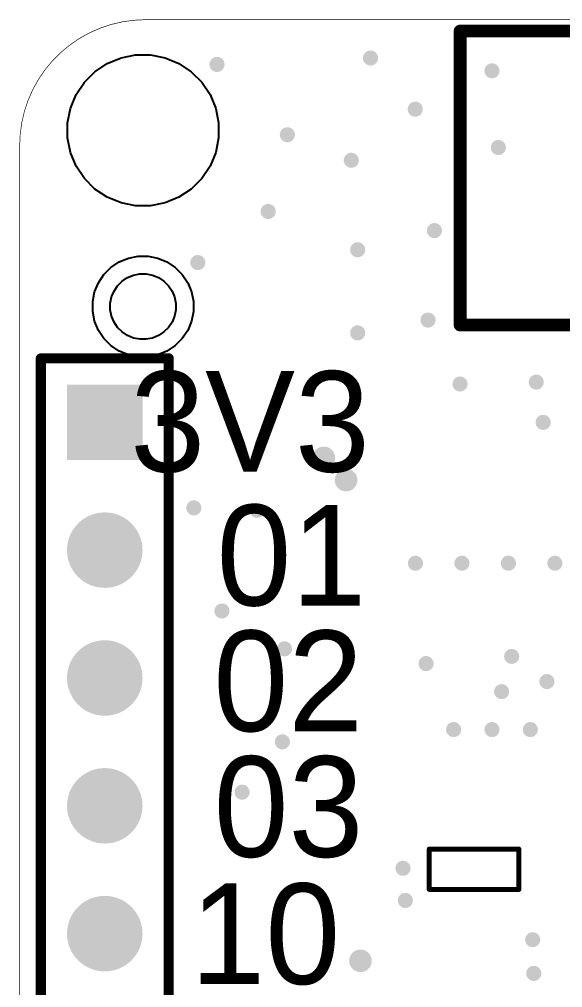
# Model space of a CAD drawing. Header units: millimetres. Extents: x -1.7 to 41.7, y -1.5 to 68.7.
# Drawn here: x -1.67 to 9.12, y 49.47 to 68.71 of the extents above; entities that cross this region are included whole.
import ezdxf

# ---------------------------------------------------------------- set-up
doc = ezdxf.new("R2010")
doc.units = ezdxf.units.MM
for name, color, linetype in [('KeepOutLayer', 6, 'Continuous'), ('MultiLayer', 9, 'Continuous'), ('PadHoleLayer', 156, 'Continuous'), ('TopOverlay', 2, 'Continuous'), ('ViaHoleLayer', 16, 'Continuous')]:
    doc.layers.add(name, color=color, linetype=linetype)
doc.styles.add('Comic Sans MS', font='comicbd.ttf', dxfattribs={"height": 0.2})

# ---------------------------------------------------------------- blocks, each defined once
blk = doc.blocks.new('HDR1X13_93')
at = {"layer": 'MultiLayer'}
blk.add_hatch(color=9, dxfattribs=at).paths.add_polyline_path([(-0.75, 0.75), (0.75, 0.75), (0.75, -0.75), (-0.75, -0.75)])
h = blk.add_hatch(color=9, dxfattribs=at)
edge = h.paths.add_edge_path()
edge.add_arc((2.54, 0), 0.75, 0, 360)
h = blk.add_hatch(color=9, dxfattribs=at)
edge = h.paths.add_edge_path()
edge.add_arc((5.08, 0), 0.75, 0, 360)
h = blk.add_hatch(color=9, dxfattribs=at)
edge = h.paths.add_edge_path()
edge.add_arc((7.62, 0), 0.75, 0, 360)
h = blk.add_hatch(color=9, dxfattribs=at)
edge = h.paths.add_edge_path()
edge.add_arc((10.16, 0), 0.75, 0, 360)
at = {"layer": 'PadHoleLayer'}
h = blk.add_hatch(color=156, dxfattribs=at)
edge = h.paths.add_edge_path()
edge.add_arc((0, 0), 0.4, 0, 360)
h = blk.add_hatch(color=156, dxfattribs=at)
edge = h.paths.add_edge_path()
edge.add_arc((2.54, 0), 0.4, 0, 360)
h = blk.add_hatch(color=156, dxfattribs=at)
edge = h.paths.add_edge_path()
edge.add_arc((5.08, 0), 0.4, 0, 360)
h = blk.add_hatch(color=156, dxfattribs=at)
edge = h.paths.add_edge_path()
edge.add_arc((7.62, 0), 0.4, 0, 360)
h = blk.add_hatch(color=156, dxfattribs=at)
edge = h.paths.add_edge_path()
edge.add_arc((10.16, 0), 0.4, 0, 360)
at = {"layer": 'TopOverlay', "const_width": 0.2}
for points in [[(-1.27, -1.27), (-1.27, 1.27)], [(0.635, 1.27), (-1.27, 1.27)], [(31.75, 1.27), (0.635, 1.27)], [(31.75, -1.27), (-1.27, -1.27)]]:
    blk.add_lwpolyline(points, dxfattribs=at)
at = {"layer": 'TopOverlay', "const_width": 0.1}
for points in [[(-1.32, 1.27, 1), (-1.22, 1.27, 1)], [(-1.32, 1.27, 1), (-1.22, 1.27, 1)], [(0.585, 1.27, 1), (0.685, 1.27, 1)], [(0.585, 1.27, 1), (0.685, 1.27, 1)], [(-1.32, -1.27, 1), (-1.22, -1.27, 1)], [(-1.32, -1.27, 1), (-1.22, -1.27, 1)]]:
    blk.add_lwpolyline(points, format="xyb", close=True, dxfattribs=at)
blk = doc.blocks.new('ANT_2_4G_3D_97')
at = {"layer": 'TopOverlay', "const_width": 0.254}
for points in [[(-7.937, 2.822), (6.363, 2.822)], [(-7.937, -3.02), (-7.937, 2.822)], [(6.363, -3.02), (6.363, 2.822)], [(-7.937, -3.02), (6.363, -3.02)]]:
    blk.add_lwpolyline(points, dxfattribs=at)
at = {"layer": 'TopOverlay', "const_width": 0.127}
for points in [[(-8.001, 2.822, 1), (-7.874, 2.822, 1)], [(-8.001, 2.822, 1), (-7.874, 2.822, 1)], [(6.299, 2.822, 1), (6.426, 2.822, 1)], [(6.299, 2.822, 1), (6.426, 2.822, 1)], [(-8.001, -3.02, 1), (-7.874, -3.02, 1)], [(-8.001, -3.02, 1), (-7.874, -3.02, 1)], [(6.299, -3.02, 1), (6.426, -3.02, 1)], [(6.299, -3.02, 1), (6.426, -3.02, 1)]]:
    blk.add_lwpolyline(points, format="xyb", close=True, dxfattribs=at)
blk = doc.blocks.new('CAP_0402_111')
at = {"layer": 'TopOverlay', "const_width": 0.1}
for points in [[(-0.889, 0.4), (-0.889, -0.4)], [(0.889, 0.4), (-0.889, 0.4)], [(0.889, 0.4), (0.889, -0.4)], [(0.889, -0.4), (-0.889, -0.4)]]:
    blk.add_lwpolyline(points, dxfattribs=at)
at = {"layer": 'TopOverlay', "const_width": 0.05}
for points in [[(-0.914, 0.4, 1), (-0.864, 0.4, 1)], [(-0.914, 0.4, 1), (-0.864, 0.4, 1)], [(0.864, 0.4, 1), (0.914, 0.4, 1)], [(0.864, 0.4, 1), (0.914, 0.4, 1)], [(-0.914, -0.4, 1), (-0.864, -0.4, 1)], [(-0.914, -0.4, 1), (-0.864, -0.4, 1)], [(0.864, -0.4, 1), (0.914, -0.4, 1)], [(0.864, -0.4, 1), (0.914, -0.4, 1)]]:
    blk.add_lwpolyline(points, format="xyb", close=True, dxfattribs=at)

msp = doc.modelspace()

# ---------------------------------------------------------------- hatches: boundary and pattern name
at = {"layer": 'ViaHoleLayer'}
h = msp.add_hatch(color=16, dxfattribs=at)
edge = h.paths.add_edge_path()
edge.add_arc((2.259, 67.811), 0.15, 0, 360)
h = msp.add_hatch(color=16, dxfattribs=at)
edge = h.paths.add_edge_path()
edge.add_arc((5.307, 67.938), 0.15, 0, 360)
h = msp.add_hatch(color=16, dxfattribs=at)
edge = h.paths.add_edge_path()
edge.add_arc((7.72, 67.684), 0.15, 0, 360)
h = msp.add_hatch(color=16, dxfattribs=at)
edge = h.paths.add_edge_path()
edge.add_arc((6.196, 66.922), 0.15, 0, 360)
h = msp.add_hatch(color=16, dxfattribs=at)
edge = h.paths.add_edge_path()
edge.add_arc((3.656, 66.414), 0.15, 0, 360)
h = msp.add_hatch(color=16, dxfattribs=at)
edge = h.paths.add_edge_path()
edge.add_arc((7.847, 66.16), 0.15, 0, 360)
h = msp.add_hatch(color=16, dxfattribs=at)
edge = h.paths.add_edge_path()
edge.add_arc((4.926, 65.906), 0.15, 0, 360)
h = msp.add_hatch(color=16, dxfattribs=at)
edge = h.paths.add_edge_path()
edge.add_arc((3.275, 64.89), 0.15, 0, 360)
h = msp.add_hatch(color=16, dxfattribs=at)
edge = h.paths.add_edge_path()
edge.add_arc((6.577, 64.509), 0.15, 0, 360)
h = msp.add_hatch(color=16, dxfattribs=at)
edge = h.paths.add_edge_path()
edge.add_arc((5.053, 64.128), 0.15, 0, 360)
h = msp.add_hatch(color=16, dxfattribs=at)
edge = h.paths.add_edge_path()
edge.add_arc((1.878, 63.874), 0.15, 0, 360)
h = msp.add_hatch(color=16, dxfattribs=at)
edge = h.paths.add_edge_path()
edge.add_arc((6.45, 62.731), 0.15, 0, 360)
h = msp.add_hatch(color=16, dxfattribs=at)
edge = h.paths.add_edge_path()
edge.add_arc((5.053, 62.477), 0.15, 0, 360)
h = msp.add_hatch(color=16, dxfattribs=at)
edge = h.paths.add_edge_path()
edge.add_arc((7.085, 61.461), 0.15, 0, 360)
h = msp.add_hatch(color=16, dxfattribs=at)
edge = h.paths.add_edge_path()
edge.add_arc((8.6, 61.5), 0.15, 0, 360)
h = msp.add_hatch(color=16, dxfattribs=at)
edge = h.paths.add_edge_path()
edge.add_arc((8.736, 60.699), 0.15, 0, 360)
h = msp.add_hatch(color=16, dxfattribs=at)
edge = h.paths.add_edge_path()
edge.add_arc((4.38, 59.994), 0.225, 0, 360)
h = msp.add_hatch(color=16, dxfattribs=at)
edge = h.paths.add_edge_path()
edge.add_arc((4.823, 59.551), 0.225, 0, 360)
h = msp.add_hatch(color=16, dxfattribs=at)
edge = h.paths.add_edge_path()
edge.add_arc((1.8, 59), 0.15, 0, 360)
h = msp.add_hatch(color=16, dxfattribs=at)
edge = h.paths.add_edge_path()
edge.add_arc((3.057, 58.951), 0.15, 0, 360)
h = msp.add_hatch(color=16, dxfattribs=at)
edge = h.paths.add_edge_path()
edge.add_arc((6.2, 57.9), 0.15, 0, 360)
h = msp.add_hatch(color=16, dxfattribs=at)
edge = h.paths.add_edge_path()
edge.add_arc((7.123, 57.9), 0.15, 0, 360)
h = msp.add_hatch(color=16, dxfattribs=at)
edge = h.paths.add_edge_path()
edge.add_arc((8.046, 57.9), 0.15, 0, 360)
h = msp.add_hatch(color=16, dxfattribs=at)
edge = h.paths.add_edge_path()
edge.add_arc((8.969, 57.9), 0.15, 0, 360)
h = msp.add_hatch(color=16, dxfattribs=at)
edge = h.paths.add_edge_path()
edge.add_arc((2.357, 56.951), 0.15, 0, 360)
h = msp.add_hatch(color=16, dxfattribs=at)
edge = h.paths.add_edge_path()
edge.add_arc((3.6, 56.2), 0.15, 0, 360)
h = msp.add_hatch(color=16, dxfattribs=at)
edge = h.paths.add_edge_path()
edge.add_arc((8.111, 56.049), 0.15, 0, 360)
h = msp.add_hatch(color=16, dxfattribs=at)
edge = h.paths.add_edge_path()
edge.add_arc((6.412, 55.906), 0.15, 0, 360)
h = msp.add_hatch(color=16, dxfattribs=at)
edge = h.paths.add_edge_path()
edge.add_arc((8.811, 55.549), 0.15, 0, 360)
h = msp.add_hatch(color=16, dxfattribs=at)
edge = h.paths.add_edge_path()
edge.add_arc((7.911, 55.349), 0.15, 0, 360)
h = msp.add_hatch(color=16, dxfattribs=at)
edge = h.paths.add_edge_path()
edge.add_arc((6.958, 54.594), 0.15, 0, 360)
h = msp.add_hatch(color=16, dxfattribs=at)
edge = h.paths.add_edge_path()
edge.add_arc((7.72, 54.594), 0.15, 0, 360)
h = msp.add_hatch(color=16, dxfattribs=at)
edge = h.paths.add_edge_path()
edge.add_arc((8.482, 54.594), 0.15, 0, 360)
h = msp.add_hatch(color=16, dxfattribs=at)
edge = h.paths.add_edge_path()
edge.add_arc((3.557, 54.351), 0.15, 0, 360)
h = msp.add_hatch(color=16, dxfattribs=at)
edge = h.paths.add_edge_path()
edge.add_arc((2.757, 53.351), 0.15, 0, 360)
h = msp.add_hatch(color=16, dxfattribs=at)
edge = h.paths.add_edge_path()
edge.add_arc((5.953, 51.839), 0.15, 0, 360)
h = msp.add_hatch(color=16, dxfattribs=at)
edge = h.paths.add_edge_path()
edge.add_arc((6, 51.2), 0.15, 0, 360)
h = msp.add_hatch(color=16, dxfattribs=at)
edge = h.paths.add_edge_path()
edge.add_arc((8.528, 50.42), 0.15, 0, 360)
h = msp.add_hatch(color=16, dxfattribs=at)
edge = h.paths.add_edge_path()
edge.add_arc((5.108, 50), 0.225, 0, 360)
h = msp.add_hatch(color=16, dxfattribs=at)
edge = h.paths.add_edge_path()
edge.add_arc((8.55, 49.75), 0.15, 0, 360)

# ---------------------------------------------------------------- linework, layer by layer
at = {"layer": 'KeepOutLayer', "const_width": 0.0127}
msp.add_lwpolyline([(-1.66, 66.2, -0.414214), (0.84, 68.7)], format="xyb", dxfattribs=at)
for points in [[(0.84, 68.7), (27.14, 68.7)], [(0.84, 68.7), (27.14, 68.7)], [(-1.66, 2.3), (-1.66, 66.2)]]:
    msp.add_lwpolyline(points, dxfattribs=at)
at = {"layer": 'KeepOutLayer'}
for points, const_width in [([(0.837, 68.7, 1), (0.844, 68.7, 1)], 0.00635), ([(0.837, 68.7, 1), (0.844, 68.7, 1)], 0.00635), ([(0.837, 68.7, 1), (0.844, 68.7, 1)], 0.00635), ([(2.29, 66.5, 1), (-0.71, 66.5, 1)], 0.0127), ([(-0.713, 66.5, 1), (-0.706, 66.5, 1)], 0.00635), ([(2.287, 66.5, 1), (2.294, 66.5, 1)], 0.00635), ([(-1.663, 66.2, 1), (-1.656, 66.2, 1)], 0.00635), ([(-1.663, 66.2, 1), (-1.656, 66.2, 1)], 0.00635), ([(1.44, 63, 1), (0.14, 63, 1)], 0.0127), ([(0.137, 63, 1), (0.144, 63, 1)], 0.00635), ([(1.437, 63, 1), (1.444, 63, 1)], 0.00635)]:
    msp.add_lwpolyline(points, format="xyb", close=True, dxfattribs=dict(at, const_width=const_width))
at = {"layer": 'MultiLayer'}
for p, q in [((0.08, 67.829), (0.353, 67.942)), ((0.353, 67.942), (0.643, 68)), ((0.643, 68), (0.79, 68)), ((0.79, 68), (0.938, 68)), ((0.938, 68), (1.228, 67.942)), ((1.228, 67.942), (1.501, 67.829)), ((-0.166, 67.665), (0.08, 67.829)), ((1.501, 67.829), (1.747, 67.665)), ((-0.375, 67.456), (-0.166, 67.665)), ((1.747, 67.665), (1.955, 67.456)), ((-0.539, 67.211), (-0.375, 67.456)), ((1.955, 67.456), (2.12, 67.211)), ((-0.652, 66.938), (-0.539, 67.211)), ((2.12, 67.211), (2.233, 66.938)), ((-0.71, 66.648), (-0.652, 66.938)), ((2.233, 66.938), (2.29, 66.648)), ((-0.71, 66.5), (-0.71, 66.648)), ((2.29, 66.648), (2.29, 66.5)), ((-0.71, 66.352), (-0.71, 66.5)), ((2.29, 66.5), (2.29, 66.352)), ((-0.652, 66.062), (-0.71, 66.352)), ((2.29, 66.352), (2.233, 66.062)), ((-0.539, 65.789), (-0.652, 66.062)), ((2.233, 66.062), (2.12, 65.789)), ((-0.375, 65.544), (-0.539, 65.789)), ((2.12, 65.789), (1.955, 65.544)), ((-0.166, 65.335), (-0.375, 65.544)), ((1.955, 65.544), (1.747, 65.335)), ((0.08, 65.171), (-0.166, 65.335)), ((1.747, 65.335), (1.501, 65.171)), ((0.353, 65.058), (0.08, 65.171)), ((0.643, 65), (0.353, 65.058)), ((1.228, 65.058), (0.938, 65)), ((1.501, 65.171), (1.228, 65.058)), ((0.79, 65), (0.643, 65)), ((0.79, 65), (0.79, 65)), ((0.938, 65), (0.79, 65)), ((0.153, 63.777), (0.317, 63.886)), ((0.317, 63.886), (0.499, 63.962)), ((0.499, 63.962), (0.692, 64)), ((0.692, 64), (0.79, 64)), ((0.79, 64), (0.889, 64)), ((0.889, 64), (1.082, 63.962)), ((1.082, 63.962), (1.264, 63.886)), ((1.264, 63.886), (1.428, 63.777)), ((0.014, 63.637), (0.153, 63.777)), ((1.428, 63.777), (1.567, 63.637)), ((-0.096, 63.474), (0.014, 63.637)), ((0.285, 63.414), (0.376, 63.505)), ((0.376, 63.505), (0.482, 63.576)), ((0.482, 63.576), (0.601, 63.625)), ((0.601, 63.625), (0.726, 63.65)), ((0.726, 63.65), (0.79, 63.65)), ((0.79, 63.65), (0.854, 63.65)), ((0.854, 63.65), (0.98, 63.625)), ((0.98, 63.625), (1.098, 63.576)), ((1.098, 63.576), (1.205, 63.505)), ((1.205, 63.505), (1.295, 63.414)), ((1.567, 63.637), (1.677, 63.474)), ((-0.171, 63.292), (-0.096, 63.474)), ((0.165, 63.19), (0.214, 63.308)), ((0.214, 63.308), (0.285, 63.414)), ((1.295, 63.414), (1.366, 63.308)), ((1.366, 63.308), (1.415, 63.19)), ((1.677, 63.474), (1.752, 63.292)), ((-0.21, 63.098), (-0.171, 63.292)), ((0.14, 63.064), (0.165, 63.19)), ((1.415, 63.19), (1.44, 63.064)), ((1.752, 63.292), (1.79, 63.098)), ((-0.21, 63), (-0.21, 63.098)), ((-0.21, 62.902), (-0.21, 63)), ((0.14, 63), (0.14, 63.064)), ((0.14, 62.936), (0.14, 63)), ((0.165, 62.81), (0.14, 62.936)), ((1.44, 62.936), (1.415, 62.81)), ((1.44, 63.064), (1.44, 63)), ((1.44, 63), (1.44, 62.936)), ((1.79, 63.098), (1.79, 63)), ((1.79, 63), (1.79, 62.902)), ((-0.171, 62.708), (-0.21, 62.902)), ((0.214, 62.692), (0.165, 62.81)), ((1.415, 62.81), (1.366, 62.692)), ((1.79, 62.902), (1.752, 62.708)), ((-0.096, 62.526), (-0.171, 62.708)), ((0.285, 62.586), (0.214, 62.692)), ((0.376, 62.495), (0.285, 62.586)), ((1.295, 62.586), (1.205, 62.495)), ((1.366, 62.692), (1.295, 62.586)), ((1.752, 62.708), (1.677, 62.526)), ((0.014, 62.363), (-0.096, 62.526)), ((0.153, 62.223), (0.014, 62.363)), ((0.482, 62.424), (0.376, 62.495)), ((0.601, 62.375), (0.482, 62.424)), ((0.726, 62.35), (0.601, 62.375)), ((0.79, 62.35), (0.726, 62.35)), ((0.79, 62.35), (0.79, 62.35)), ((0.854, 62.35), (0.79, 62.35)), ((0.98, 62.375), (0.854, 62.35)), ((1.098, 62.424), (0.98, 62.375)), ((1.205, 62.495), (1.098, 62.424)), ((1.567, 62.363), (1.428, 62.223)), ((1.677, 62.526), (1.567, 62.363)), ((0.317, 62.114), (0.153, 62.223)), ((1.428, 62.223), (1.264, 62.114)), ((0.499, 62.038), (0.317, 62.114)), ((0.692, 62), (0.499, 62.038)), ((0.79, 62), (0.692, 62)), ((0.79, 62), (0.79, 62)), ((0.889, 62), (0.79, 62)), ((1.082, 62.038), (0.889, 62)), ((1.264, 62.114), (1.082, 62.038))]:
    msp.add_line(p, q, dxfattribs=at)

# ---------------------------------------------------------------- block references
msp.add_blockref('ANT_2_4G_3D_97', (15.025, 65.652))
for name, p, rotation in [('HDR1X13_93', (0.03, 60.7), 270), ('CAP_0402_111', (7.364, 51.82), 180)]:
    msp.add_blockref(name, p, dxfattribs=dict(rotation=rotation))

# ---------------------------------------------------------------- texts
at = {"layer": 'TopOverlay', "style": 'Comic Sans MS'}
for s, p in [('3V3', (0.536, 59.717)), ('01', (2.25, 57.06)), ('02', (2.186, 54.562)), ('03', (2.192, 52.065)), ('10', (1.732, 49.538))]:
    msp.add_text(s, height=2, rotation=360, dxfattribs=at).set_placement(p)

doc.saveas('drawing.dxf')
